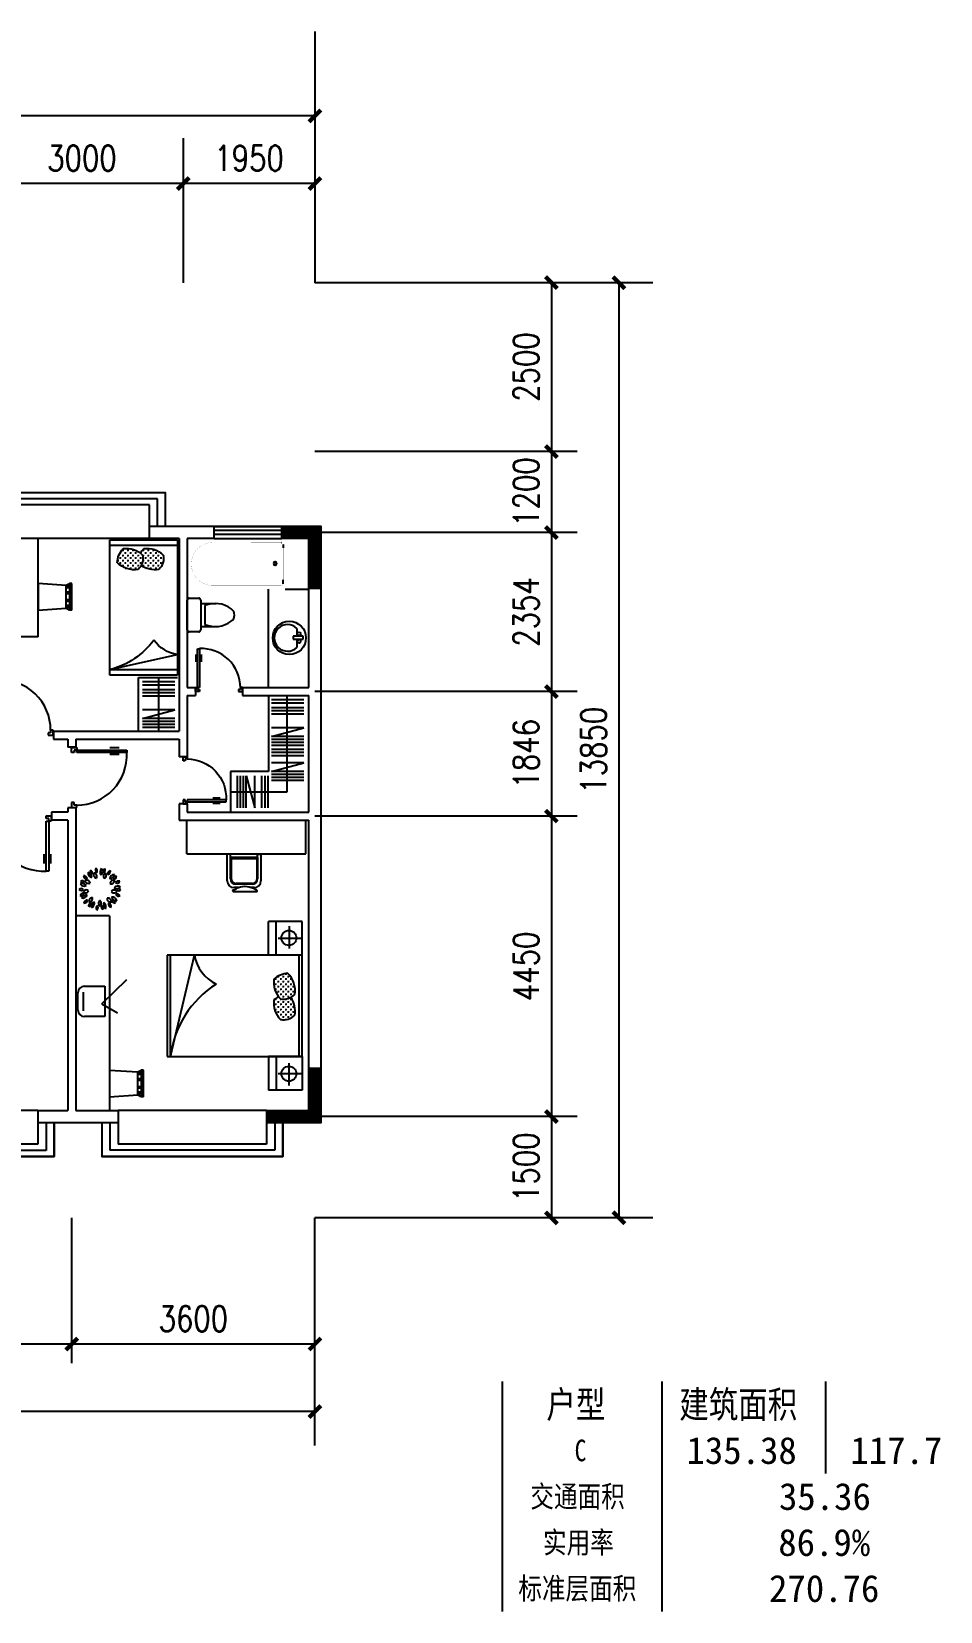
# Model space of a CAD drawing. Header units: millimetres. Extents: x 1245 to 40503, y 543 to 27982.
# Drawn here: x 27050 to 40503, y 4584 to 27982 of the extents above; entities that cross this region are included whole.
import ezdxf
from ezdxf.enums import TextEntityAlignment as Align

# ---------------------------------------------------------------- set-up
doc = ezdxf.new("R2010")
doc.units = ezdxf.units.MM
for name, color, linetype in [('AXIS', 3, 'Continuous'), ('J', 7, 'Continuous'), ('PUB_TEXT', 7, 'Continuous'), ('TOILET', 7, 'Continuous'), ('W', 2, 'Continuous'), ('WALL', 4, 'Continuous'), ('WC', 10, 'Continuous'), ('WINDOW', 5, 'Continuous'), ('WINDOW_TEXT', 7, 'Continuous'), ('ZHU', 1, 'Continuous'), ('轮廓线', 240, 'Continuous')]:
    doc.layers.add(name, color=color, linetype=linetype)
doc.styles.add('-黑体', font='simhei.ttf')
doc.styles.add('DIM_FONT', font='SIMPLEX.shx', dxfattribs={"width": 0.8})
doc.styles.add('SIMPLEX', font='SIMPLEX.SHX')
doc.styles.get("Standard").update_dxf_attribs({"font": 'arial.ttf'})
doc.dimstyles.new('AXIS125', dxfattribs={"dimscale": 1.25, "dimtxt": 300, "dimasz": 1, "dimexe": 250, "dimexo": 300, "dimgap": 150, "dimtad": 1, "dimdec": 0, "dimzin": 0, "dimdsep": 46, "dimtxsty": 'DIM_FONT', "dimblk": '_DIMX', "dimcen": 0, "dimse1": 1, "dimse2": 1, "dimclrt": 7, "dimadec": 0, "dimazin": 0, "dimtfac": 1, "dimtdec": 0, "dimtix": 1, "dimtmove": 2, "dimatfit": 3, "dimldrblk": '_DIMX', "dimfxl": 1, "dimtolj": 1, "dimtzin": 0, "dimarcsym": 0})

# ---------------------------------------------------------------- blocks, each defined once
blk = doc.blocks.new('_DIMX')
at = {"const_width": 50}
blk.add_lwpolyline([(-70, -70), (70, 70)], dxfattribs=at)
blk = doc.blocks.new('*D64')
at = {"layer": 'AXIS', "color": 0, "lineweight": -2, "transparency": 16777216}
blk.add_line((35745, 24262), (35745, 10414), dxfattribs=at)
at = {"layer": 'DEFPOINTS', "color": 0, "transparency": 16777216}
for p in [(31245, 24263), (31245, 10413), (35745, 10413)]:
    blk.add_point(p, dxfattribs=at)
at = {"layer": 'AXIS', "color": 0, "lineweight": -2, "transparency": 16777216, "xscale": 1.25, "yscale": 1.25, "zscale": 1.25}
for p, rotation in [((35745, 24263), 90), ((35745, 10413), 270)]:
    blk.add_blockref('_DIMX', p, dxfattribs=dict(at, rotation=rotation))
at = {"layer": 'AXIS', "color": 7, "transparency": 16777216, "insert": (35370, 17338), "char_height": 375, "attachment_point": 5, "rotation": 90, "style": 'DIM_FONT'}
blk.add_mtext('\\A1;13850', dxfattribs=at)
blk = doc.blocks.new('*D65')
at = {"layer": 'AXIS', "color": 0, "lineweight": -2, "transparency": 16777216}
blk.add_line((34745, 11912), (34745, 10414), dxfattribs=at)
at = {"layer": 'DEFPOINTS', "color": 0, "transparency": 16777216}
for p in [(31245, 11913), (31245, 10413), (34745, 10413)]:
    blk.add_point(p, dxfattribs=at)
at = {"layer": 'AXIS', "color": 0, "lineweight": -2, "transparency": 16777216, "xscale": 1.25, "yscale": 1.25, "zscale": 1.25}
for p, rotation in [((34745, 11913), 90), ((34745, 10413), 270)]:
    blk.add_blockref('_DIMX', p, dxfattribs=dict(at, rotation=rotation))
at = {"layer": 'AXIS', "color": 7, "transparency": 16777216, "insert": (34370, 11163), "char_height": 375, "attachment_point": 5, "rotation": 90, "style": 'DIM_FONT'}
blk.add_mtext('\\A1;1500', dxfattribs=at)
blk = doc.blocks.new('*D66')
at = {"layer": 'AXIS', "color": 0, "lineweight": -2, "transparency": 16777216}
blk.add_line((34745, 16362), (34745, 11914), dxfattribs=at)
at = {"layer": 'DEFPOINTS', "color": 0, "transparency": 16777216}
for p in [(31245, 16363), (31245, 11913), (34745, 11913)]:
    blk.add_point(p, dxfattribs=at)
at = {"layer": 'AXIS', "color": 0, "lineweight": -2, "transparency": 16777216, "xscale": 1.25, "yscale": 1.25, "zscale": 1.25}
for p, rotation in [((34745, 16363), 90), ((34745, 11913), 270)]:
    blk.add_blockref('_DIMX', p, dxfattribs=dict(at, rotation=rotation))
at = {"layer": 'AXIS', "color": 7, "transparency": 16777216, "insert": (34370, 14138), "char_height": 375, "attachment_point": 5, "rotation": 90, "style": 'DIM_FONT'}
blk.add_mtext('\\A1;4450', dxfattribs=at)
blk = doc.blocks.new('*D67')
at = {"layer": 'AXIS', "color": 0, "lineweight": -2, "transparency": 16777216}
blk.add_line((34745, 18207), (34745, 16364), dxfattribs=at)
at = {"layer": 'DEFPOINTS', "color": 0, "transparency": 16777216}
for p in [(31245, 18208), (31245, 16363), (34745, 16363)]:
    blk.add_point(p, dxfattribs=at)
at = {"layer": 'AXIS', "color": 0, "lineweight": -2, "transparency": 16777216, "xscale": 1.25, "yscale": 1.25, "zscale": 1.25}
for p, rotation in [((34745, 18208), 90), ((34745, 16363), 270)]:
    blk.add_blockref('_DIMX', p, dxfattribs=dict(at, rotation=rotation))
at = {"layer": 'AXIS', "color": 7, "transparency": 16777216, "insert": (34370, 17286), "char_height": 375, "attachment_point": 5, "rotation": 90, "style": 'DIM_FONT'}
blk.add_mtext('\\A1;1846', dxfattribs=at)
blk = doc.blocks.new('*D68')
at = {"layer": 'AXIS', "color": 0, "lineweight": -2, "transparency": 16777216}
blk.add_line((34745, 20562), (34745, 18210), dxfattribs=at)
at = {"layer": 'DEFPOINTS', "color": 0, "transparency": 16777216}
for p in [(31245, 20563), (31245, 18208), (34745, 18208)]:
    blk.add_point(p, dxfattribs=at)
at = {"layer": 'AXIS', "color": 0, "lineweight": -2, "transparency": 16777216, "xscale": 1.25, "yscale": 1.25, "zscale": 1.25}
for p, rotation in [((34745, 20563), 90), ((34745, 18208), 270)]:
    blk.add_blockref('_DIMX', p, dxfattribs=dict(at, rotation=rotation))
at = {"layer": 'AXIS', "color": 7, "transparency": 16777216, "insert": (34370, 19386), "char_height": 375, "attachment_point": 5, "rotation": 90, "style": 'DIM_FONT'}
blk.add_mtext('\\A1;2354', dxfattribs=at)
blk = doc.blocks.new('*D69')
at = {"layer": 'AXIS', "color": 0, "lineweight": -2, "transparency": 16777216}
for p, q in [((34745, 21764), (34745, 21765)), ((34745, 21763), (34745, 20563)), ((34745, 20562), (34745, 20560))]:
    blk.add_line(p, q, dxfattribs=at)
at = {"layer": 'DEFPOINTS', "color": 0, "transparency": 16777216}
for p in [(31245, 21763), (31245, 20563), (34745, 20563)]:
    blk.add_point(p, dxfattribs=at)
at = {"layer": 'AXIS', "color": 0, "lineweight": -2, "transparency": 16777216, "xscale": 1.25, "yscale": 1.25, "zscale": 1.25}
for p, rotation in [((34745, 21763), 270), ((34745, 20563), 90)]:
    blk.add_blockref('_DIMX', p, dxfattribs=dict(at, rotation=rotation))
at = {"layer": 'AXIS', "color": 7, "transparency": 16777216, "insert": (34370, 21163), "char_height": 375, "attachment_point": 5, "rotation": 90, "style": 'DIM_FONT'}
blk.add_mtext('\\A1;1200', dxfattribs=at)
blk = doc.blocks.new('*D70')
at = {"layer": 'AXIS', "color": 0, "lineweight": -2, "transparency": 16777216}
blk.add_line((34745, 24262), (34745, 21764), dxfattribs=at)
at = {"layer": 'DEFPOINTS', "color": 0, "transparency": 16777216}
for p in [(31245, 24263), (31245, 21763), (34745, 21763)]:
    blk.add_point(p, dxfattribs=at)
at = {"layer": 'AXIS', "color": 0, "lineweight": -2, "transparency": 16777216, "xscale": 1.25, "yscale": 1.25, "zscale": 1.25}
for p, rotation in [((34745, 24263), 90), ((34745, 21763), 270)]:
    blk.add_blockref('_DIMX', p, dxfattribs=dict(at, rotation=rotation))
at = {"layer": 'AXIS', "color": 7, "transparency": 16777216, "insert": (34370, 23013), "char_height": 375, "attachment_point": 5, "rotation": 90, "style": 'DIM_FONT'}
blk.add_mtext('\\A1;2500', dxfattribs=at)
blk = doc.blocks.new('*D78')
at = {"layer": 'AXIS', "color": 0, "lineweight": -2, "transparency": 16777216}
blk.add_line((31243, 7544), (6246, 7544), dxfattribs=at)
at = {"layer": 'DEFPOINTS', "color": 0, "transparency": 16777216}
for p in [(6245, 10413), (31245, 10413), (6245, 7544)]:
    blk.add_point(p, dxfattribs=at)
at = {"layer": 'AXIS', "color": 0, "lineweight": -2, "transparency": 16777216, "xscale": 1.25, "yscale": 1.25, "zscale": 1.25, "rotation": 180}
blk.add_blockref('_DIMX', (6245, 7544), dxfattribs=at)
at = {"layer": 'AXIS', "color": 0, "lineweight": -2, "transparency": 16777216, "xscale": 1.25, "yscale": 1.25, "zscale": 1.25}
blk.add_blockref('_DIMX', (31245, 7544), dxfattribs=at)
at = {"layer": 'AXIS', "color": 7, "transparency": 16777216, "insert": (18745, 7919), "char_height": 375, "attachment_point": 5, "style": 'DIM_FONT'}
blk.add_mtext('\\A1;25000', dxfattribs=at)
blk = doc.blocks.new('*D84')
at = {"layer": 'AXIS', "color": 0, "lineweight": -2, "transparency": 16777216}
blk.add_line((27643, 8544), (24646, 8544), dxfattribs=at)
at = {"layer": 'DEFPOINTS', "color": 0, "transparency": 16777216}
for p in [(24645, 10413), (27645, 10413), (24645, 8544)]:
    blk.add_point(p, dxfattribs=at)
at = {"layer": 'AXIS', "color": 0, "lineweight": -2, "transparency": 16777216, "xscale": 1.25, "yscale": 1.25, "zscale": 1.25, "rotation": 180}
blk.add_blockref('_DIMX', (24645, 8544), dxfattribs=at)
at = {"layer": 'AXIS', "color": 0, "lineweight": -2, "transparency": 16777216, "xscale": 1.25, "yscale": 1.25, "zscale": 1.25}
blk.add_blockref('_DIMX', (27645, 8544), dxfattribs=at)
at = {"layer": 'AXIS', "color": 7, "transparency": 16777216, "insert": (26145, 8919), "char_height": 375, "attachment_point": 5, "style": 'DIM_FONT'}
blk.add_mtext('\\A1;3000', dxfattribs=at)
blk = doc.blocks.new('*D85')
at = {"layer": 'AXIS', "color": 0, "lineweight": -2, "transparency": 16777216}
blk.add_line((31243, 8544), (27646, 8544), dxfattribs=at)
at = {"layer": 'DEFPOINTS', "color": 0, "transparency": 16777216}
for p in [(27645, 10413), (31245, 10413), (27645, 8544)]:
    blk.add_point(p, dxfattribs=at)
at = {"layer": 'AXIS', "color": 0, "lineweight": -2, "transparency": 16777216, "xscale": 1.25, "yscale": 1.25, "zscale": 1.25, "rotation": 180}
blk.add_blockref('_DIMX', (27645, 8544), dxfattribs=at)
at = {"layer": 'AXIS', "color": 0, "lineweight": -2, "transparency": 16777216, "xscale": 1.25, "yscale": 1.25, "zscale": 1.25}
blk.add_blockref('_DIMX', (31245, 8544), dxfattribs=at)
at = {"layer": 'AXIS', "color": 7, "transparency": 16777216, "insert": (29445, 8919), "char_height": 375, "attachment_point": 5, "style": 'DIM_FONT'}
blk.add_mtext('\\A1;3600', dxfattribs=at)
blk = doc.blocks.new('*D86')
at = {"layer": 'AXIS', "color": 0, "lineweight": -2, "transparency": 16777216}
blk.add_line((31243, 26732), (6246, 26732), dxfattribs=at)
at = {"layer": 'DEFPOINTS', "color": 0, "transparency": 16777216}
for p in [(6245, 26732), (6245, 24263), (31245, 24263)]:
    blk.add_point(p, dxfattribs=at)
at = {"layer": 'AXIS', "color": 0, "lineweight": -2, "transparency": 16777216, "xscale": 1.25, "yscale": 1.25, "zscale": 1.25, "rotation": 180}
blk.add_blockref('_DIMX', (6245, 26732), dxfattribs=at)
at = {"layer": 'AXIS', "color": 0, "lineweight": -2, "transparency": 16777216, "xscale": 1.25, "yscale": 1.25, "zscale": 1.25}
blk.add_blockref('_DIMX', (31245, 26732), dxfattribs=at)
at = {"layer": 'AXIS', "color": 7, "transparency": 16777216, "insert": (18745, 27107), "char_height": 375, "attachment_point": 5, "style": 'DIM_FONT'}
blk.add_mtext('\\A1;25000', dxfattribs=at)
blk = doc.blocks.new('*D96')
at = {"layer": 'AXIS', "color": 0, "lineweight": -2, "transparency": 16777216}
blk.add_line((29293, 25732), (26296, 25732), dxfattribs=at)
at = {"layer": 'DEFPOINTS', "color": 0, "transparency": 16777216}
for p in [(26295, 25732), (26295, 24263), (29295, 24263)]:
    blk.add_point(p, dxfattribs=at)
at = {"layer": 'AXIS', "color": 0, "lineweight": -2, "transparency": 16777216, "xscale": 1.25, "yscale": 1.25, "zscale": 1.25, "rotation": 180}
blk.add_blockref('_DIMX', (26295, 25732), dxfattribs=at)
at = {"layer": 'AXIS', "color": 0, "lineweight": -2, "transparency": 16777216, "xscale": 1.25, "yscale": 1.25, "zscale": 1.25}
blk.add_blockref('_DIMX', (29295, 25732), dxfattribs=at)
at = {"layer": 'AXIS', "color": 7, "transparency": 16777216, "insert": (27795, 26107), "char_height": 375, "attachment_point": 5, "style": 'DIM_FONT'}
blk.add_mtext('\\A1;3000', dxfattribs=at)
blk = doc.blocks.new('*D97')
at = {"layer": 'AXIS', "color": 0, "lineweight": -2, "transparency": 16777216}
blk.add_line((31243, 25732), (29296, 25732), dxfattribs=at)
at = {"layer": 'DEFPOINTS', "color": 0, "transparency": 16777216}
for p in [(29295, 25732), (29295, 24263), (31245, 24263)]:
    blk.add_point(p, dxfattribs=at)
at = {"layer": 'AXIS', "color": 0, "lineweight": -2, "transparency": 16777216, "xscale": 1.25, "yscale": 1.25, "zscale": 1.25, "rotation": 180}
blk.add_blockref('_DIMX', (29295, 25732), dxfattribs=at)
at = {"layer": 'AXIS', "color": 0, "lineweight": -2, "transparency": 16777216, "xscale": 1.25, "yscale": 1.25, "zscale": 1.25}
blk.add_blockref('_DIMX', (31245, 25732), dxfattribs=at)
at = {"layer": 'AXIS', "color": 7, "transparency": 16777216, "insert": (30270, 26107), "char_height": 375, "attachment_point": 5, "style": 'DIM_FONT'}
blk.add_mtext('\\A1;1950', dxfattribs=at)
blk = doc.blocks.new('*X11')
at = {"color": 0}
for p, q in [((284817, 2212), (284831, 2212)), ((284822, 2203), (284822, 2222)), ((284850, 2250), (284869, 2250)), ((284850, 2175), (284869, 2175)), ((284859, 2241), (284859, 2259)), ((284859, 2166), (284859, 2184)), ((284859, 2094), (284859, 2109)), ((284888, 2288), (284906, 2288)), ((284888, 2212), (284906, 2212)), ((284888, 2138), (284906, 2138)), ((284897, 2278), (284897, 2297)), ((284897, 2203), (284897, 2222)), ((284897, 2128), (284897, 2147)), ((284925, 2250), (284944, 2250)), ((284925, 2175), (284944, 2175)), ((284933, 2325), (284944, 2325)), ((284934, 2316), (284934, 2326)), ((284934, 2241), (284934, 2259)), ((284934, 2166), (284934, 2184)), ((284934, 2091), (284934, 2109)), ((284962, 2288), (284981, 2288)), ((284962, 2212), (284981, 2212)), ((284962, 2138), (284981, 2138)), ((284972, 2278), (284972, 2297)), ((284972, 2203), (284972, 2222)), ((284972, 2128), (284972, 2147)), ((285000, 2325), (285019, 2325)), ((285000, 2250), (285019, 2250)), ((285000, 2175), (285019, 2175)), ((285009, 2316), (285009, 2334)), ((285009, 2241), (285009, 2259)), ((285009, 2166), (285009, 2184)), ((285009, 2091), (285009, 2109)), ((285038, 2288), (285056, 2288)), ((285038, 2212), (285056, 2212)), ((285038, 2138), (285056, 2138)), ((285047, 2278), (285047, 2297)), ((285047, 2203), (285047, 2222)), ((285047, 2128), (285047, 2147)), ((285075, 2325), (285094, 2325)), ((285075, 2250), (285094, 2250)), ((285075, 2175), (285094, 2175)), ((285084, 2316), (285084, 2334)), ((285084, 2241), (285084, 2259)), ((285084, 2166), (285084, 2184)), ((285084, 2091), (285084, 2109)), ((285112, 2288), (285131, 2288)), ((285112, 2212), (285131, 2212)), ((285112, 2138), (285131, 2138)), ((285122, 2278), (285122, 2297)), ((285122, 2203), (285122, 2222)), ((285122, 2128), (285122, 2147)), ((285150, 2250), (285169, 2250)), ((285150, 2175), (285169, 2175)), ((285159, 2241), (285159, 2259)), ((285159, 2166), (285159, 2184)), ((285159, 2106), (285159, 2109)), ((285188, 2288), (285206, 2288)), ((285188, 2212), (285206, 2212)), ((285188, 2138), (285206, 2138)), ((285197, 2278), (285197, 2297)), ((285197, 2203), (285197, 2222)), ((285197, 2128), (285197, 2147)), ((285225, 2250), (285244, 2250)), ((285225, 2175), (285244, 2175)), ((285234, 2316), (285234, 2323)), ((285234, 2241), (285234, 2259)), ((285234, 2166), (285234, 2184)), ((285234, 2091), (285234, 2109)), ((285240, 2325), (285244, 2325)), ((285262, 2288), (285281, 2288)), ((285262, 2212), (285281, 2212)), ((285262, 2138), (285281, 2138)), ((285272, 2278), (285272, 2297)), ((285272, 2203), (285272, 2222)), ((285272, 2128), (285272, 2147)), ((285300, 2325), (285319, 2325)), ((285300, 2250), (285319, 2250)), ((285300, 2175), (285319, 2175)), ((285309, 2316), (285309, 2334)), ((285309, 2241), (285309, 2259)), ((285309, 2166), (285309, 2184)), ((285309, 2091), (285309, 2109)), ((285338, 2288), (285356, 2288)), ((285338, 2212), (285356, 2212)), ((285338, 2138), (285356, 2138)), ((285347, 2278), (285347, 2297)), ((285347, 2203), (285347, 2222)), ((285347, 2128), (285347, 2147)), ((285375, 2325), (285394, 2325)), ((285375, 2250), (285394, 2250)), ((285375, 2175), (285394, 2175)), ((285384, 2316), (285384, 2334)), ((285384, 2241), (285384, 2259)), ((285384, 2166), (285384, 2184)), ((285384, 2091), (285384, 2109)), ((285412, 2288), (285431, 2288)), ((285412, 2212), (285431, 2212)), ((285412, 2138), (285431, 2138)), ((285422, 2278), (285422, 2297)), ((285422, 2203), (285422, 2222)), ((285422, 2128), (285422, 2147)), ((285450, 2325), (285452, 2325)), ((285450, 2250), (285469, 2250)), ((285450, 2175), (285469, 2175)), ((285459, 2316), (285459, 2316)), ((285459, 2241), (285459, 2259)), ((285459, 2166), (285459, 2184)), ((285459, 2101), (285459, 2109)), ((285488, 2212), (285500, 2212)), ((285488, 2138), (285497, 2138)), ((285497, 2203), (285497, 2222)), ((285497, 2138), (285497, 2147)), ((284856, 2100), (284869, 2100)), ((284888, 2062), (284906, 2062)), ((284897, 2053), (284897, 2072)), ((284925, 2100), (284944, 2100)), ((284962, 2062), (284981, 2062)), ((284972, 2053), (284972, 2072)), ((285000, 2100), (285019, 2100)), ((285038, 2062), (285056, 2062)), ((285047, 2053), (285047, 2072)), ((285075, 2100), (285094, 2100)), ((285150, 2100), (285151, 2100)), ((285163, 2100), (285169, 2100)), ((285188, 2062), (285206, 2062)), ((285197, 2053), (285197, 2072)), ((285225, 2100), (285244, 2100)), ((285262, 2062), (285281, 2062)), ((285272, 2053), (285272, 2072)), ((285300, 2100), (285319, 2100)), ((285338, 2062), (285356, 2062)), ((285347, 2053), (285347, 2072)), ((285375, 2100), (285394, 2100)), ((285450, 2100), (285458, 2100))]:
    blk.add_line(p, q, dxfattribs=at)
blk = doc.blocks.new('_C2ZTH')
for p, q in [((-500, 750), (-500, 1250)), ((0, 1250), (-500, 1250)), ((-385, 750), (-385, 1250)), ((-191, 1178), (-191, 849)), ((0, 750), (0, 1250)), ((-353, 1001), (2, 1001)), ((0, 750), (-500, 750)), ((0, -750), (-500, -750)), ((-500, -750), (-500, -1250)), ((-385, -750), (-385, -1250)), ((-191, -1178), (-191, -849)), ((0, -750), (0, -1250)), ((-353, -1001), (2, -1001)), ((0, -1250), (-500, -1250))]:
    blk.add_line(p, q)
for centre in [(-196, 1006), (-196, -1006)]:
    blk.add_circle(centre, 110)
at = {"layer": 'J'}
for p, q in [((-2000, 750), (-2000, -750)), ((0, 750), (-2000, 750)), ((-1950, -750), (-1594, 750)), ((-1950, -750), (-1950, 750)), ((-50, 750), (-50, -750)), ((0, -750), (0, 750)), ((-2000, -750), (0, -750))]:
    blk.add_line(p, q, dxfattribs=at)
for centre, radius, start, end in [((-1023, 844), 578, 189.3238, 244.457), ((-194, 156), 326, 92.7966, 133.2149), ((-458, 228), 354, 350.3657, 45.5224), ((-468, -936), 1493, 122.587, 172.8499), ((-93, 341), 328, 170.9132, 225.9541), ((-93, 35), 328, 170.9132, 225.9541), ((-194, -151), 326, 118.3278, 133.2149), ((-270, 322), 222, 256.7256, 316.496), ((-458, -78), 354, 350.3657, 34.9896), ((-270, 15), 222, 256.7256, 316.496)]:
    blk.add_arc(centre, radius, start, end, dxfattribs=at)
at = {"layer": 'J', "rotation": 270}
blk.add_blockref('*X11', (-2455, 285295), dxfattribs=at)
at = {"style": 'DIM_FONT', "width": 0.8, "flags": 9}
for tag in ['XSIZE', 'YSIZE']:
    blk.add_attdef(tag, (0, 0), '', height=0.5, dxfattribs=at)
blk = doc.blocks.new('M_C9')
at = {"linetype": 'Continuous'}
for p, q in [((168, 317), (-176, 317)), ((-174, 294), (-130, 273)), ((-142, 259), (-92, 259)), ((88, 259), (158, 259)), ((166, 294), (122, 273)), ((-242, -239), (-242, 159)), ((-192, -191), (-192, 129)), ((-179, -174), (-179, 137)), ((-119, 197), (132, 197)), ((-112, 209), (128, 209)), ((192, 137), (192, -174)), ((208, 129), (208, -191)), ((258, 159), (258, -241)), ((-192, -191), (-192, -239)), ((208, -191), (-192, -191)), ((192, -174), (-179, -174)), ((208, -191), (208, -241)), ((-192, -239), (-242, -239)), ((258, -241), (207, -241))]:
    blk.add_line(p, q, dxfattribs=at)
for centre, radius, start, end in [((-142, 159), 100, 90, 180), ((-174, 306), 12.2, 98.7908, 276.7415), ((-3, 541), 297, 244.7295, 295.1128), ((158, 159), 100, 0, 90), ((166, 306), 12.2, 263.2585, 81.2092), ((-112, 129), 80, 90, 180), ((-119, 137), 60, 90, 180), ((128, 129), 80, 0, 90), ((132, 137), 60, 0, 90)]:
    blk.add_arc(centre, radius, start, end, dxfattribs=at)
at = {"width": 0.8, "flags": 9}
for tag in ['XSIZE', 'YSIZE']:
    blk.add_attdef(tag, (0, 0), '', height=0.5, dxfattribs=at)
blk = doc.blocks.new('M_C15')
at = {"linetype": 'Continuous'}
for p, q in [((-195, 500), (-195, 466)), ((-195, 500), (200, 500)), ((200, 500), (200, 466)), ((-197, 1), (-168, 418)), ((-195, 467), (-168, 416)), ((200, 466), (-195, 466)), ((-170, 418), (173, 418)), ((-153, 467), (-153, 417)), ((-125, 467), (-125, 417)), ((-66, 467), (-66, 417)), ((-45, 467), (-45, 417)), ((47, 467), (47, 417)), ((71, 467), (71, 417)), ((135, 467), (135, 417)), ((159, 467), (159, 417)), ((173, 417), (199, 467)), ((202, 1), (173, 418)), ((200, 0), (-200, 0))]:
    blk.add_line(p, q, dxfattribs=at)
at = {"width": 0.8, "flags": 9}
for tag in ['XSIZE', 'YSIZE']:
    blk.add_attdef(tag, (0, 0), '', height=0.5, dxfattribs=at)
blk = doc.blocks.new('M_C4')
for p, q in [((100, 250), (350, 250)), ((0, -150), (0, 150)), ((363, 169), (84, 169)), ((450, 150), (450, -150)), ((450, -150), (0, -150)), ((187, -107), (57, -336)), ((187, -107), (547, -475))]:
    blk.add_line(p, q)
for centre, start, end in [((100, 150), 90, 180), ((350, 150), 0, 90)]:
    blk.add_arc(centre, 100, start, end)
at = {"flags": 9}
for tag in ['XSIZE', 'YSIZE']:
    blk.add_attdef(tag, (0, 0), '', height=0.5, dxfattribs=at)
at = {"width": 0.8, "flags": 9}
for tag in ['YSIZE', 'XSIZE', 'XSIZE', 'YSIZE']:
    blk.add_attdef(tag, (225, -150), '', height=0.5, dxfattribs=at)
blk = doc.blocks.new('M_F22')
for centre, radius, start, end in [((-745, 1661), 486, 170.70899, 259.10644), ((-1409, 1198), 573, 358.65709, 71.15834), ((-704, 1829), 307, 163.4613, 255.43295), ((-1018, 1651), 266, 333.31145, 85.5828), ((-63, 1991), 399, 151.70154, 229.74057), ((-591, 1891), 339, 322.86392, 58.57818), ((523, 1764), 486, 130.70899, 219.10644), ((-284, 1836), 573, 318.65709, 31.15834), ((662, 1865), 307, 123.4613, 215.43295), ((819, 1335), 417, 120.50355, 215.32847), ((307, 1931), 266, 293.31145, 45.5828), ((331, 1439), 376, 293.2488, 42.58322), ((1257, 1578), 399, 111.70154, 189.74057), ((788, 1841), 339, 282.86392, 18.57818), ((-1969, -307), 339, 42.86392, 138.57818), ((-1861, -14), 573, 38.65709, 111.15834), ((-1651, 768), 486, 210.70899, 299.10644), ((-1853, 584), 266, 13.31145, 125.5828), ((-1727, 923), 307, 203.4613, 295.43295), ((-1680, 1042), 339, 2.86392, 98.57818), ((-1340, 1458), 399, 191.70154, 269.74057), ((-1364, 522), 376, 13.2488, 122.58322), ((-1177, 985), 417, 200.50355, 295.32847), ((-242, 1523), 417, 160.50355, 255.32847), ((-684, 1289), 376, 333.2488, 82.58322), ((1560, 1027), 486, 90.70899, 179.10644), ((988, 1601), 573, 278.65709, 351.15834), ((1511, 508), 417, 80.50355, 175.32847), ((1204, 902), 376, 253.2488, 2.58322), ((1732, 1016), 307, 83.4613, 175.43295), ((1502, 1294), 266, 253.31145, 5.5828), ((1881, -204), 486, 50.70899, 139.10644), ((1812, 603), 573, 238.65709, 311.15834), ((2003, 413), 399, 71.70154, 149.74057), ((1813, 916), 339, 242.86392, 338.57818), ((-1976, 230), 399, 231.70154, 309.74057), ((-1807, -769), 266, 53.31145, 165.5828), ((-1928, -429), 307, 243.4613, 335.43295), ((-1429, -1233), 573, 78.65709, 151.15834), ((-1770, -498), 486, 250.70899, 339.10644), ((-1393, -503), 376, 53.2488, 162.58322), ((-1547, -28), 417, 240.50355, 335.32847), ((-1323, -1527), 339, 82.86392, 178.57818), ((-1674, -1120), 399, 271.70154, 349.74057), ((-902, -1777), 266, 93.31145, 205.5828), ((-1213, -1593), 307, 283.4613, 15.43295), ((-756, -1306), 376, 93.2488, 202.58322), ((-1179, -1041), 417, 280.50355, 15.32847), ((-314, -1889), 573, 118.65709, 191.15834), ((-1048, -1545), 486, 290.70899, 19.10644), ((249, -1512), 376, 133.2488, 242.58322), ((-246, -1581), 417, 320.50355, 55.32847), ((962, -1675), 573, 158.65709, 231.15834), ((179, -1883), 486, 330.70899, 59.10644), ((1151, -1025), 376, 173.2488, 282.58322), ((816, -1395), 417, 0.50355, 95.32847), ((1270, -1621), 339, 162.86392, 258.57818), ((808, -1896), 399, 351.70154, 69.74057), ((1510, -570), 417, 40.50355, 135.32847), ((1528, -71), 376, 213.2488, 322.58322), ((1335, -1353), 486, 10.70899, 99.10644), ((1801, -691), 573, 198.65709, 271.15834), ((1589, -1250), 266, 173.31145, 285.5828), ((1354, -1524), 307, 3.4613, 95.43295), ((1825, -959), 399, 31.70154, 109.74057), ((2003, -452), 339, 202.86392, 298.57818), ((2005, -323), 307, 43.4613, 135.43295), ((2009, 38), 266, 213.31145, 325.5828), ((-44, -2046), 339, 122.86392, 218.57818), ((-574, -1959), 399, 311.70154, 29.74057), ((439, -1967), 266, 133.31145, 245.5828), ((83, -2026), 307, 323.4613, 55.43295)]:
    blk.add_arc(centre, radius, start, end)
at = {"width": 0.8, "flags": 9}
for tag in ['XSIZE', 'YSIZE']:
    blk.add_attdef(tag, (0, 0), '', height=0.5, dxfattribs=at)
blk = doc.blocks.new('A$C1F465386')
at = {"layer": 'J', "xscale": -0.14, "yscale": 0.14, "zscale": 0.14}
blk.add_blockref('M_F22', (312, 316), dxfattribs=at)
blk = doc.blocks.new('*X16')
at = {"color": 0}
for p, q in [((284817, 2212), (284831, 2212)), ((284822, 2203), (284822, 2222)), ((284850, 2250), (284869, 2250)), ((284850, 2175), (284869, 2175)), ((284859, 2241), (284859, 2259)), ((284859, 2166), (284859, 2184)), ((284859, 2094), (284859, 2109)), ((284888, 2288), (284906, 2288)), ((284888, 2212), (284906, 2212)), ((284888, 2138), (284906, 2138)), ((284897, 2278), (284897, 2297)), ((284897, 2203), (284897, 2222)), ((284897, 2128), (284897, 2147)), ((284925, 2250), (284944, 2250)), ((284925, 2175), (284944, 2175)), ((284933, 2325), (284944, 2325)), ((284934, 2316), (284934, 2326)), ((284934, 2241), (284934, 2259)), ((284934, 2166), (284934, 2184)), ((284934, 2091), (284934, 2109)), ((284962, 2288), (284981, 2288)), ((284962, 2212), (284981, 2212)), ((284962, 2138), (284981, 2138)), ((284972, 2278), (284972, 2297)), ((284972, 2203), (284972, 2222)), ((284972, 2128), (284972, 2147)), ((285000, 2325), (285019, 2325)), ((285000, 2250), (285019, 2250)), ((285000, 2175), (285019, 2175)), ((285009, 2316), (285009, 2334)), ((285009, 2241), (285009, 2259)), ((285009, 2166), (285009, 2184)), ((285009, 2091), (285009, 2109)), ((285038, 2288), (285056, 2288)), ((285038, 2212), (285056, 2212)), ((285038, 2138), (285056, 2138)), ((285047, 2278), (285047, 2297)), ((285047, 2203), (285047, 2222)), ((285047, 2128), (285047, 2147)), ((285075, 2325), (285094, 2325)), ((285075, 2250), (285094, 2250)), ((285075, 2175), (285094, 2175)), ((285084, 2316), (285084, 2334)), ((285084, 2241), (285084, 2259)), ((285084, 2166), (285084, 2184)), ((285084, 2091), (285084, 2109)), ((285112, 2288), (285131, 2288)), ((285112, 2212), (285131, 2212)), ((285112, 2138), (285131, 2138)), ((285122, 2278), (285122, 2297)), ((285122, 2203), (285122, 2222)), ((285122, 2128), (285122, 2147)), ((285150, 2250), (285169, 2250)), ((285150, 2175), (285169, 2175)), ((285159, 2241), (285159, 2259)), ((285159, 2166), (285159, 2184)), ((285159, 2106), (285159, 2109)), ((285188, 2288), (285206, 2288)), ((285188, 2212), (285206, 2212)), ((285188, 2138), (285206, 2138)), ((285197, 2278), (285197, 2297)), ((285197, 2203), (285197, 2222)), ((285197, 2128), (285197, 2147)), ((285225, 2250), (285244, 2250)), ((285225, 2175), (285244, 2175)), ((285234, 2316), (285234, 2323)), ((285234, 2241), (285234, 2259)), ((285234, 2166), (285234, 2184)), ((285234, 2091), (285234, 2109)), ((285240, 2325), (285244, 2325)), ((285262, 2288), (285281, 2288)), ((285262, 2212), (285281, 2212)), ((285262, 2138), (285281, 2138)), ((285272, 2278), (285272, 2297)), ((285272, 2203), (285272, 2222)), ((285272, 2128), (285272, 2147)), ((285300, 2325), (285319, 2325)), ((285300, 2250), (285319, 2250)), ((285300, 2175), (285319, 2175)), ((285309, 2316), (285309, 2334)), ((285309, 2241), (285309, 2259)), ((285309, 2166), (285309, 2184)), ((285309, 2091), (285309, 2109)), ((285338, 2288), (285356, 2288)), ((285338, 2212), (285356, 2212)), ((285338, 2138), (285356, 2138)), ((285347, 2278), (285347, 2297)), ((285347, 2203), (285347, 2222)), ((285347, 2128), (285347, 2147)), ((285375, 2325), (285394, 2325)), ((285375, 2250), (285394, 2250)), ((285375, 2175), (285394, 2175)), ((285384, 2316), (285384, 2334)), ((285384, 2241), (285384, 2259)), ((285384, 2166), (285384, 2184)), ((285384, 2091), (285384, 2109)), ((285412, 2288), (285431, 2288)), ((285412, 2212), (285431, 2212)), ((285412, 2138), (285431, 2138)), ((285422, 2278), (285422, 2297)), ((285422, 2203), (285422, 2222)), ((285422, 2128), (285422, 2147)), ((285450, 2325), (285452, 2325)), ((285450, 2250), (285469, 2250)), ((285450, 2175), (285469, 2175)), ((285459, 2316), (285459, 2316)), ((285459, 2241), (285459, 2259)), ((285459, 2166), (285459, 2184)), ((285459, 2101), (285459, 2109)), ((285488, 2212), (285500, 2212)), ((285488, 2138), (285497, 2138)), ((285497, 2203), (285497, 2222)), ((285497, 2138), (285497, 2147)), ((284856, 2100), (284869, 2100)), ((284888, 2062), (284906, 2062)), ((284897, 2053), (284897, 2072)), ((284925, 2100), (284944, 2100)), ((284962, 2062), (284981, 2062)), ((284972, 2053), (284972, 2072)), ((285000, 2100), (285019, 2100)), ((285038, 2062), (285056, 2062)), ((285047, 2053), (285047, 2072)), ((285075, 2100), (285094, 2100)), ((285150, 2100), (285151, 2100)), ((285163, 2100), (285169, 2100)), ((285188, 2062), (285206, 2062)), ((285197, 2053), (285197, 2072)), ((285225, 2100), (285244, 2100)), ((285262, 2062), (285281, 2062)), ((285272, 2053), (285272, 2072)), ((285300, 2100), (285319, 2100)), ((285338, 2062), (285356, 2062)), ((285347, 2053), (285347, 2072)), ((285375, 2100), (285394, 2100)), ((285450, 2100), (285458, 2100))]:
    blk.add_line(p, q, dxfattribs=at)
blk = doc.blocks.new('RECTANG')
for p, q in [((1, 1), (0, 1)), ((0, 1), (0, 0)), ((1, 0), (1, 1)), ((0, 0), (1, 0))]:
    blk.add_line(p, q)
blk = doc.blocks.new('_C1LMW')
for p, q in [((-1000, -80), (0, -305)), ((-1000, -80), (0, -80)), ((0, -1920), (-1000, -1920))]:
    blk.add_line(p, q)
for centre, radius, start, end in [((-1289, -1215), 1171, 36.5169, 75.7062), ((81, -828), 530, 98.7955, 144.0982), ((-348, -518), 4.547473508864641e-13, 270, 343.0338), ((-639, -1913), 354, 80.3657, 135.5224), ((-733, -1725), 222, 346.7256, 46.496), ((-332, -1913), 354, 80.3657, 124.9896), ((-426, -1725), 222, 346.7256, 46.496), ((-566, -1649), 326, 182.7966, 223.2149), ((-752, -1548), 328, 260.9132, 315.9541)]:
    blk.add_arc(centre, radius, start, end)
at = {"layer": 'J'}
for centre, radius, start, end in [((-260, -1649), 326, 208.3278, 223.2149), ((-445, -1548), 328, 260.9132, 315.9541)]:
    blk.add_arc(centre, radius, start, end, dxfattribs=at)
at = {"xscale": 1999.996, "yscale": 999.998, "zscale": 1999.996, "rotation": 90}
blk.add_blockref('RECTANG', (0, -2000), dxfattribs=at)
blk.add_blockref('*X16', (-285705, -3910))
at = {"style": 'DIM_FONT', "width": 0.8, "flags": 9}
for tag in ['XSIZE', 'YSIZE']:
    blk.add_attdef(tag, (0, 0), '', height=0.5, dxfattribs=at)
blk = doc.blocks.new('M_E24TTP')
at = {"layer": 'TOILET', "color": 7}
for p, q in [((-170, 200), (-170, 430)), ((-140, 260), (140, 260)), ((170, 200), (170, 430)), ((-250, 30), (-250, 170)), ((-220, 200), (220, 200)), ((220, 0), (-220, 0)), ((250, 170), (250, 30))]:
    blk.add_line(p, q, dxfattribs=at)
for centre, radius, start, end in [((227, 413), 398, 143.3619, 202.5495), ((0, 590), 110, 33.4509, 146.5491), ((-227, 413), 398, 337.4505, 36.6381), ((-220, 170), 30, 90, 180), ((-220, 30), 30, 180, 270), ((220, 170), 30, 0, 90), ((220, 30), 30, 270, 0)]:
    blk.add_arc(centre, radius, start, end, dxfattribs=at)
at = {"style": 'DIM_FONT', "width": 0.8, "flags": 9}
for tag in ['XSIZE', 'YSIZE']:
    blk.add_attdef(tag, (0, 0), '', height=0.5, dxfattribs=at)
blk = doc.blocks.new('M_E4')
for p, q in [((670, -80), (670, -137)), ((670, -86), (670, -97)), ((670, -663), (670, -614))]:
    blk.add_line(p, q)
at = {"const_width": 1.5}
for points in [[(-750, -750), (-750, 0)], [(-750, 0), (750, 0)], [(750, 0), (750, -750)], [(608, -56), (640, -56)], [(670, -90), (670, -656)], [(670, -663), (670, -655)], [(750, -750), (-750, -750)]]:
    blk.add_lwpolyline(points, dxfattribs=at)
for points in [[(-399, -56, 0.930688), (-388, -693, 0.930688)], [(670, -86, 0.414214), (640, -56, 0.414214)], [(670, -90, 0.041784), (670, -85, 0.412615)], [(640, -693, 0.414214), (670, -663, 0.414214)]]:
    blk.add_lwpolyline(points, format="xyb", dxfattribs=at)
at = {"const_width": 1.5, "flags": 128}
for points in [[(-399, -56), (608, -56)], [(-399, -694), (645, -692)]]:
    blk.add_lwpolyline(points, dxfattribs=at)
for radius in [25, 23]:
    blk.add_circle((550, -381), radius)
blk.add_arc((640, -663), 30, 270, 280.176)
at = {"width": 0.8, "flags": 9}
for tag in ['XSIZE', 'YSIZE']:
    blk.add_attdef(tag, (0, 0), '', height=0.5, dxfattribs=at)
blk = doc.blocks.new('M_A23MCU')
for p, q in [((-0.489, 0.782), (-0.489, 0.624)), ((-0.454, 0.081), (-0.454, 0.905)), ((-0.454, 0.905), (-0.413, 0.905)), ((-0.413, 0.905), (-0.413, 0.081)), ((-0.378, 0.782), (-0.378, 0.624)), ((-0.495, -0.002), (-0.495, 0.081)), ((-0.495, 0.081), (-0.454, 0.081)), ((-0.413, 0.081), (-0.454, 0.081)), ((-0.454, 0.081), (-0.454, 0.039)), ((-0.454, 0.039), (-0.413, 0.039)), ((-0.413, 0.039), (-0.413, -0.002)), ((0.412, 0.039), (0.412, -0.002)), ((0.453, 0.039), (0.412, 0.039)), ((0.453, 0.081), (0.453, 0.039)), ((0.494, 0.081), (0.453, 0.081)), ((0.494, -0.002), (0.494, 0.081)), ((-0.413, -0.002), (-0.495, -0.002)), ((-0.495, -0.002), (-0.495, -0.002)), ((0.412, -0.002), (0.494, -0.002)), ((0.494, -0.002), (0.494, -0.002))]:
    blk.add_line(p, q)
blk.add_arc((-0.372, 0.082), 0.825, 359.9283, 92.866)
blk = doc.blocks.new('_WBLK')
for p, q in [((-0.5, 0.5), (0.5, 0.5)), ((0.5, 0.167), (-0.5, 0.167)), ((0.5, -0.167), (-0.5, -0.167)), ((-0.5, -0.5), (0.5, -0.5))]:
    blk.add_line(p, q)
at = {"layer": 'WINDOW_TEXT', "style": 'SIMPLEX', "flags": 9}
blk.add_attdef('A', text='', height=1, dxfattribs=at).set_placement((0, 1.5), align=Align.MIDDLE)
blk = doc.blocks.new('M_A6')
blk.add_line((0.5, 0), (0.5, 0))
blk = doc.blocks.new('_B0MWI')
for p, q in [((-0.62, 3.278), (0.62, 3.278)), ((-0.62, 0.5), (-0.62, 3.278)), ((0.62, 0.5), (0.62, 3.278)), ((-0.56, 2.778), (0.56, 2.778)), ((-0.56, 0.5), (-0.56, 2.778)), ((0.56, 0.5), (0.56, 2.778)), ((-0.5, 2.278), (0.5, 2.278)), ((-0.5, 0.5), (-0.5, 2.278)), ((0.5, 0.5), (0.5, 2.278)), ((-0.5, -0.5), (0.5, -0.5))]:
    blk.add_line(p, q)

msp = doc.modelspace()

# ---------------------------------------------------------------- linework, layer by layer
at = {"layer": 'AXIS'}
for p, q in [((31244.7, 27981.5), (31244.7, 24262.8)), ((29294.7, 26401.1), (29294.7, 24262.8)), ((36244.7, 24262.8), (31244.7, 24262.8)), ((35128.6, 21762.8), (31244.7, 21762.8)), ((35128.6, 20562.8), (31244.7, 20562.8)), ((35128.6, 18208.5), (31244.7, 18208.5)), ((35128.6, 16362.8), (31244.7, 16362.8)), ((35128.6, 11912.8), (31244.7, 11912.8)), ((27644.7, 8258.6), (27644.7, 10412.8)), ((36244.7, 10412.8), (31244.7, 10412.8)), ((31244.7, 7043.6), (31244.7, 10412.8))]:
    msp.add_line(p, q, dxfattribs=at)
at = {"layer": 'J'}
for p, q in [((27145.1, 19018.1), (27145.1, 20472.8)), ((27145.1, 19018.1), (26354.7, 19018.1)), ((28634.7, 17622.8), (28634.7, 18416.4)), ((28634.7, 18416.4), (29208.5, 18416.4)), ((29168.8, 18351.4), (28692.1, 18351.4)), ((29168.8, 18302.9), (28692.1, 18302.9)), ((28934.7, 17622.8), (28934.7, 18416.4)), ((29168.8, 18233.4), (28692.1, 18233.4)), ((29168.8, 18189.3), (28692.1, 18189.3)), ((29168.8, 18140.8), (28692.1, 18140.8)), ((30554.7, 18148.5), (30554.7, 17022.8)), ((31079.5, 18083.4), (30602.7, 18083.4)), ((31079.5, 18034.9), (30602.7, 18034.9)), ((30832.3, 16722.8), (30832.3, 18148.5)), ((28692.1, 17809.8), (29168.8, 17937.8)), ((29168.8, 17937.8), (28692.1, 17937.8)), ((29168.8, 17809.8), (28692.1, 17809.8)), ((31079.5, 17965.4), (30602.7, 17965.4)), ((31079.5, 17921.3), (30602.7, 17921.3)), ((31079.5, 17872.8), (30602.7, 17872.8)), ((29168.8, 17765.7), (28692.1, 17765.7)), ((29168.8, 17721.6), (28692.1, 17721.6)), ((29168.8, 17677.4), (28692.1, 17677.4)), ((31079.5, 17669.8), (30602.7, 17669.8)), ((30602.7, 17541.8), (31079.5, 17669.8)), ((31079.5, 17541.8), (30602.7, 17541.8)), ((31079.5, 17497.7), (30602.7, 17497.7)), ((31079.5, 17453.6), (30602.7, 17453.6)), ((31079.5, 17409.5), (30602.7, 17409.5)), ((31079.5, 17346.9), (30602.7, 17346.9)), ((31079.5, 17302.8), (30602.7, 17302.8)), ((31079.5, 17254.3), (30602.7, 17254.3)), ((31079.5, 17151.1), (30602.7, 17151.1)), ((30602.7, 17023.1), (31079.5, 17151.1)), ((30554.7, 17022.8), (29993.8, 17022.8)), ((29993.8, 17022.8), (29993.8, 16422.8)), ((30096.5, 16484.4), (30096.5, 16961.2)), ((30140.7, 16484.4), (30140.7, 16961.2)), ((30184.8, 16484.4), (30184.8, 16961.2)), ((30228.9, 16484.4), (30228.9, 16961.2)), ((30228.9, 16961.2), (30356.9, 16484.4)), ((30356.9, 16484.4), (30356.9, 16961.2)), ((30460.1, 16484.4), (30460.1, 16961.2)), ((30508.6, 16484.4), (30508.6, 16961.2)), ((30552.8, 16484.4), (30552.8, 16961.2)), ((31079.5, 17023.1), (30602.7, 17023.1)), ((31079.5, 16979), (30602.7, 16979)), ((31079.5, 16934.8), (30602.7, 16934.8)), ((31079.5, 16890.7), (30602.7, 16890.7)), ((29993.8, 16722.8), (30832.3, 16722.8)), ((29350.6, 15802.8), (29350.6, 16302.8)), ((31110.7, 15802.8), (31110.7, 16302.8)), ((29350.6, 15802.8), (31110.7, 15802.8)), ((28204.7, 14883.5), (27704.7, 14883.5)), ((28204.7, 14883.5), (28204.7, 12002.8))]:
    msp.add_line(p, q, dxfattribs=at)
at = {"layer": 'PUB_TEXT'}
for p, q in [((34022.8, 4584.2), (34022.8, 7989.4)), ((36386.2, 4584.2), (36386.2, 7989.4)), ((38807.5, 6627.4), (38807.5, 7989.4))]:
    msp.add_line(p, q, dxfattribs=at)
at = {"layer": 'W'}
for p, q in [((30529.7, 12002.8), (28329.7, 12002.8)), ((28089.7, 11822.8), (28089.7, 11322.8)), ((28209.7, 11822.8), (28209.7, 11412.8)), ((28329.7, 11822.8), (28329.7, 11502.8)), ((30529.7, 11822.8), (30529.7, 11502.8)), ((30649.7, 11822.8), (30649.7, 11412.8)), ((30769.7, 11822.8), (30769.7, 11322.8)), ((30529.7, 11502.8), (28329.7, 11502.8)), ((30769.7, 11322.8), (28089.7, 11322.8)), ((30649.7, 11412.8), (28209.7, 11412.8))]:
    msp.add_line(p, q, dxfattribs=at)
at = {"layer": 'WALL'}
for p, q in [((29754.7, 20652.8), (28794.7, 20652.8)), ((28794.7, 20472.8), (28794.7, 20652.8)), ((29754.7, 20472.8), (29754.7, 20652.8)), ((30754.7, 20472.8), (30754.7, 20652.8)), ((31334.7, 20652.8), (30754.7, 20652.8)), ((31334.7, 11822.8), (31334.7, 20652.8)), ((29234.7, 20472.8), (28794.7, 20472.8)), ((29234.7, 20472.8), (29234.7, 17622.8)), ((29754.7, 20472.8), (29354.7, 20472.8)), ((29354.7, 20472.8), (29354.7, 18268.5)), ((31154.7, 20472.8), (30754.7, 20472.8)), ((31154.7, 18268.5), (31154.7, 20472.8)), ((29354.7, 18268.5), (29474.7, 18268.5)), ((29474.7, 18268.5), (29474.7, 18148.5)), ((30174.7, 18268.5), (30174.7, 18148.5)), ((30174.7, 18268.5), (31154.7, 18268.5)), ((29354.7, 18148.5), (29354.7, 17242.8)), ((29354.7, 18148.5), (29474.7, 18148.5)), ((30174.7, 18148.5), (31154.7, 18148.5)), ((31154.7, 16422.8), (31154.7, 18148.5)), ((27374.7, 17622.8), (27374.7, 17502.8)), ((27374.7, 17622.8), (29234.7, 17622.8)), ((27374.7, 17502.8), (27584.7, 17502.8)), ((27584.7, 17502.8), (27584.7, 17382.8)), ((27704.7, 17382.8), (27584.7, 17382.8)), ((27704.7, 17502.8), (29234.7, 17502.8)), ((27704.7, 17502.8), (27704.7, 17382.8)), ((29234.7, 17502.8), (29234.7, 17242.8)), ((29354.7, 17242.8), (29234.7, 17242.8)), ((27344.7, 16422.8), (27344.7, 16302.8)), ((27584.7, 16422.8), (27344.7, 16422.8)), ((27704.7, 16482.8), (27584.7, 16482.8)), ((27584.7, 16482.8), (27584.7, 16422.8)), ((27704.7, 16482.8), (27704.7, 12002.8)), ((29354.7, 16542.8), (29234.7, 16542.8)), ((29234.7, 16542.8), (29234.7, 16302.8)), ((29354.7, 16542.8), (29354.7, 16422.8)), ((29354.7, 16422.8), (31154.7, 16422.8)), ((27584.7, 16302.8), (27344.7, 16302.8)), ((27584.7, 16302.8), (27584.7, 12002.8)), ((29234.7, 16302.8), (31154.7, 16302.8)), ((31154.7, 12002.8), (31154.7, 16302.8)), ((27144.7, 12002.8), (27144.7, 11822.8)), ((27144.7, 12002.8), (27584.7, 12002.8)), ((27704.7, 12002.8), (28329.7, 12002.8)), ((28329.7, 12002.8), (28329.7, 11822.8)), ((30529.7, 12002.8), (30529.7, 11822.8)), ((30529.7, 12002.8), (31154.7, 12002.8)), ((27144.7, 11822.8), (28329.7, 11822.8)), ((30529.7, 11822.8), (31334.7, 11822.8))]:
    msp.add_line(p, q, dxfattribs=at)
at = {"layer": 'WC'}
for p, q in [((30555.5, 18268.5), (30555.5, 19722.8)), ((30804.7, 19722.8), (31154.7, 19722.8)), ((31070.2, 19025.5), (30920.2, 19025.5)), ((30920.2, 19025.5), (30920.2, 18984.8)), ((30920.2, 18984.8), (31070.2, 18984.8)), ((30978.7, 19141.2), (30978.7, 19025.5)), ((30978.7, 18984.8), (30978.7, 18861.5)), ((31070.2, 18984.8), (31070.2, 19025.5))]:
    msp.add_line(p, q, dxfattribs=at)
for centre, radius in [((30865.5, 19001.3), 246.4), ((31007.9, 19062.3), 26.7), ((31009.2, 18950.5), 26.7)]:
    msp.add_circle(centre, radius, dxfattribs=at)
msp.add_arc((30840.1, 19001.3), 196.9, 45.25267, 314.74733, dxfattribs=at)
at = {"layer": 'ZHU', "const_width": 180}
for points in [[(30754.7, 20562.8), (31244.7, 20562.8), (31244.7, 19723.3)], [(30529.7, 11912.8), (31244.7, 11912.8), (31244.7, 12640)]]:
    msp.add_lwpolyline(points, dxfattribs=at)
at = {"layer": '轮廓线'}
msp.add_lwpolyline([(24904.7, 11322.8), (27384.7, 11322.8), (27384.7, 11822.8), (28089.7, 11822.8), (28089.7, 11322.8), (30769.7, 11322.8), (30769.7, 11822.8), (31334.7, 11822.8), (31334.7, 20652.8), (29034.7, 20652.8), (29034.7, 21152.8), (26554.7, 21152.8)], dxfattribs=at)

# ---------------------------------------------------------------- block references
at = {"layer": 'J', "xscale": -1}
for name, p, rotation in [('_C1LMW', (29208.5, 18452), 180), ('M_C15', (27145.1, 19609), 270), ('M_C15', (28204.7, 12400.5), 270)]:
    msp.add_blockref(name, p, dxfattribs=dict(at, rotation=rotation))
at = {"layer": 'J', "rotation": 180}
msp.add_blockref('M_C9', (30203.5, 15562.1), dxfattribs=at)
at = {"layer": 'J', "xscale": -1}
msp.add_blockref('A$C1F465386', (28370.5, 14970.7), dxfattribs=at)
at = {"layer": 'J', "extrusion": (0, 0, -1), "xscale": -1, "zscale": -1}
msp.add_blockref('_C2ZTH', (-31054.7, 13552.8), dxfattribs=at)
at = {"layer": 'J', "extrusion": (0, 0, -1), "xscale": -1, "zscale": -1, "rotation": 270}
msp.add_blockref('M_C4', (-27984.7, 13393.5), dxfattribs=at)
at = {"layer": 'W', "extrusion": (0, 0, -1), "xscale": 2000, "yscale": 180, "zscale": -2000}
msp.add_blockref('_B0MWI', (-27794.7, 20562.8), dxfattribs=at)
at = {"layer": 'W', "extrusion": (0, 0, -1), "xscale": -2000, "yscale": 180, "zscale": -2000, "rotation": 180}
msp.add_blockref('_B0MWI', (-26144.7, 11912.8), dxfattribs=at)
at = {"layer": 'WC', "extrusion": (0, 0, -1), "zscale": -1, "rotation": 180}
msp.add_blockref('M_E4', (-30104.7, 19722.8), dxfattribs=at)
at = {"layer": 'WC', "extrusion": (0, 0, -1), "xscale": -1, "zscale": -1, "rotation": 90}
msp.add_blockref('M_E24TTP', (-29354.7, 19341), dxfattribs=at)
at = {"layer": 'WINDOW'}
for name, p, xscale, yscale, zscale in [('_WBLK', (30254.7, 20562.8), 1000, 180.0000000074505, 1000), ('M_A6', (27794.7, 20562.8), 2000, 2000, 2000), ('M_A23MCU', (26924.7, 17562.8), 900, 900, 900), ('M_A23MCU', (26894.7, 16362.8), -900, -900, 900)]:
    msp.add_blockref(name, p, dxfattribs=dict(at, xscale=xscale, yscale=yscale, zscale=zscale))
for name, p, xscale, yscale, zscale, rotation in [('M_A23MCU', (29824.7, 18208.5), -700, -700, 700, 180), ('M_A23MCU', (27644.7, 16932.8), 900, 900, 900, 270), ('M_A23MCU', (29294.7, 16892.8), -700, 700, 700, 270), ('M_A6', (29429.7, 11912.8), 2200, 2200, 2200, 180)]:
    msp.add_blockref(name, p, dxfattribs=dict(at, xscale=xscale, yscale=yscale, zscale=zscale, rotation=rotation))

# ---------------------------------------------------------------- texts
at = {"layer": 'PUB_TEXT', "style": '-黑体', "width": 0.8}
for s, height, p in [('户型', 400, (34670.2, 7448.9)), ('建筑面积', 400, (36637.9, 7448.9)), ('C', 320, (35088.8, 6807.9)), ('交通面积', 320, (34433.4, 6126.8)), ('实用率', 320, (34620.7, 5445.8)), ('标准层面积', 320, (34255.5, 4764.7))]:
    msp.add_text(s, height=height, dxfattribs=at).set_placement(p)
at = {"layer": 'PUB_TEXT', "style": '-黑体'}
for s, p in [('135.38', (36744.9, 6767.9)), ('117.7', (39170.8, 6767.9)), ('35.36', (38113.9, 6086.8)), ('86.9%', (38103.7, 5405.8)), ('270.76', (37967, 4724.7))]:
    msp.add_text(s, height=400, dxfattribs=at).set_placement(p)

# ---------------------------------------------------------------- dimensions: what is measured, and where the dimension line sits
at = {"layer": 'AXIS'}
for p1, p2, distance, picture, middle in [((31244.7, 24262.8), (6244.7, 24262.8), -2468.7, '*D86', (18744.7, 27106.5)), ((31244.7, 24262.8), (29294.7, 24262.8), -1468.7, '*D97', (30269.7, 26106.5)), ((31244.7, 24262.8), (31244.7, 10412.8), 4500, '*D64', (35369.7, 17337.8)), ((31244.7, 24262.8), (31244.7, 21762.8), 3500, '*D70', (34369.7, 23012.8)), ((31244.7, 10412.8), (6244.7, 10412.8), 2869.3, '*D78', (18744.7, 7918.6)), ((31244.7, 10412.8), (27644.7, 10412.8), 1869.3, '*D85', (29444.7, 8918.6))]:
    dim = msp.add_aligned_dim(p1=p1, p2=p2, distance=distance, dimstyle='AXIS125', dxfattribs=at)
    dim.commit()
    dim.dimension.update_dxf_attribs({"geometry": picture, "text_midpoint": middle})
for base, p1, p2, picture, middle in [((26294.7, 25731.5), (29294.7, 24262.8), (26294.7, 24262.8), '*D96', (27794.7, 26106.5)), ((24644.7, 8543.6), (27644.7, 10412.8), (24644.7, 10412.8), '*D84', (26144.7, 8918.6))]:
    dim = msp.add_linear_dim(base=base, p1=p1, p2=p2, dimstyle='AXIS125', dxfattribs=at)
    dim.commit()
    dim.dimension.update_dxf_attribs({"geometry": picture, "text_midpoint": middle})
for base, p1, p2, picture, middle in [((34744.7, 20562.8), (31244.7, 21762.8), (31244.7, 20562.8), '*D69', (34369.7, 21162.8)), ((34744.7, 18208.5), (31244.7, 20562.8), (31244.7, 18208.5), '*D68', (34369.7, 19385.6)), ((34744.7, 16362.8), (31244.7, 18208.5), (31244.7, 16362.8), '*D67', (34369.7, 17285.6)), ((34744.7, 11912.8), (31244.7, 16362.8), (31244.7, 11912.8), '*D66', (34369.7, 14137.8)), ((34744.7, 10412.8), (31244.7, 11912.8), (31244.7, 10412.8), '*D65', (34369.7, 11162.8))]:
    dim = msp.add_linear_dim(base=base, p1=p1, p2=p2, angle=90, dimstyle='AXIS125', dxfattribs=at)
    dim.commit()
    dim.dimension.update_dxf_attribs({"geometry": picture, "text_midpoint": middle})

doc.saveas('drawing.dxf')
